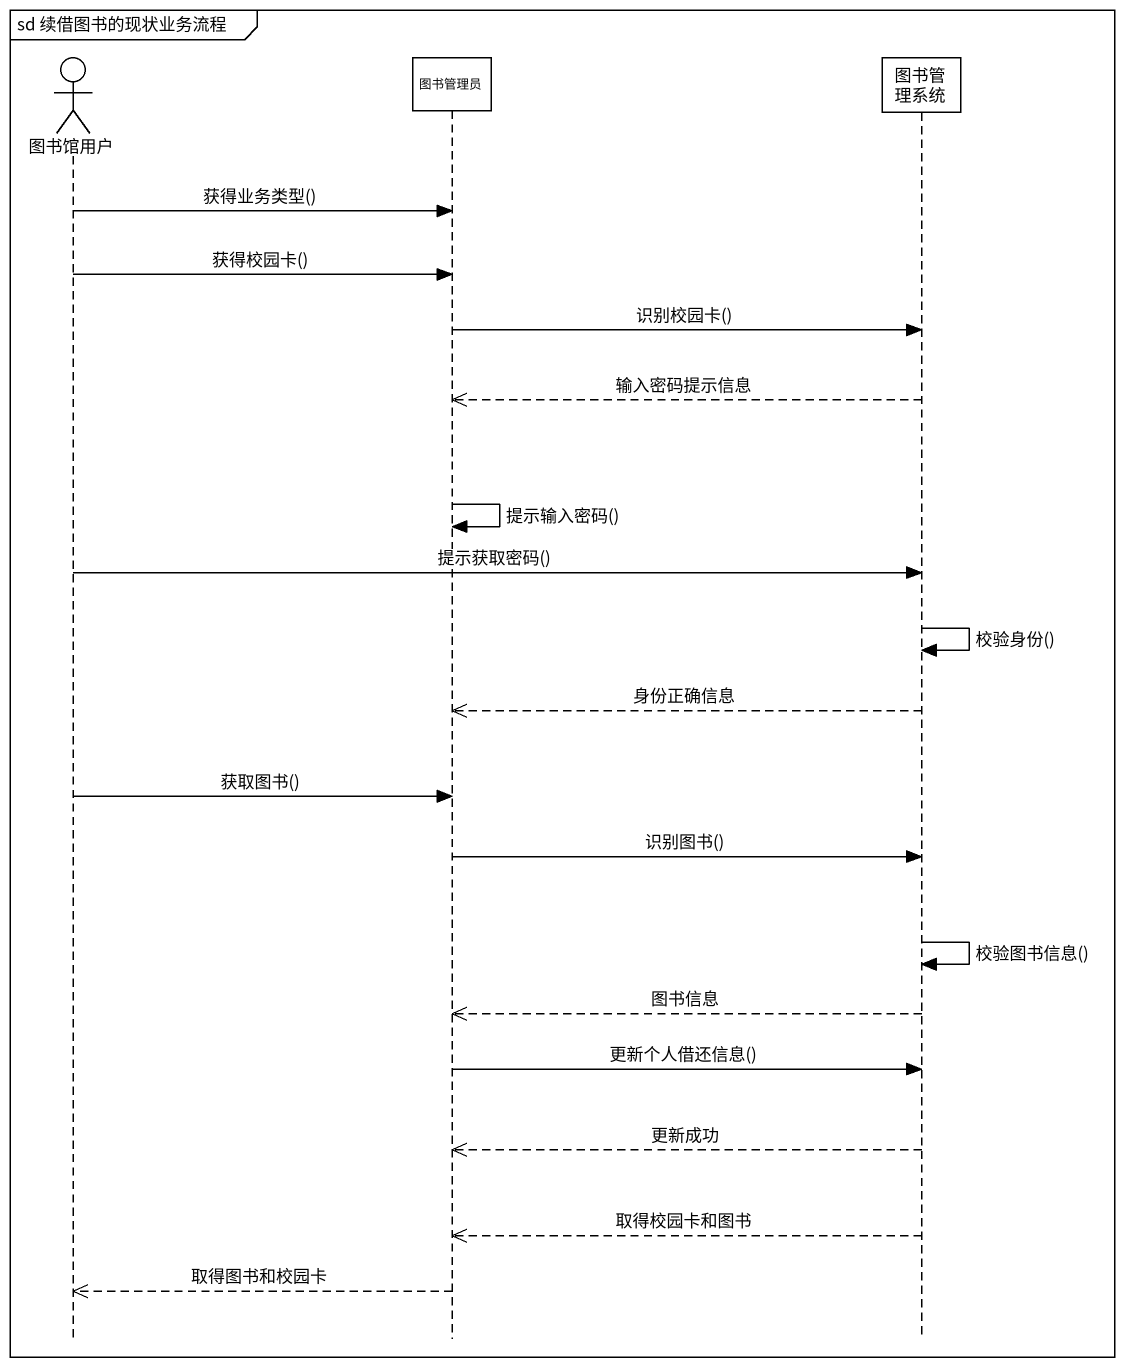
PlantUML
@startuml
mainframe sd 续借图书的现状业务流程
hide footbox
actor 图书馆用户
participant 图书管理员
participant 图书管理系统

图书馆用户 -> 图书管理员 : 获得业务类型()
图书馆用户 -> 图书管理员 : 获得校园卡()
图书管理员 -> 图书管理系统 : 识别校园卡()
图书管理系统 -->> 图书管理员 : 输入密码提示信息
图书管理员 -> 图书管理员 : 提示输入密码()
图书馆用户 -> 图书管理系统 : 提示获取密码()
图书管理系统 -> 图书管理系统 : 校验身份()
图书管理系统 -->> 图书管理员 : 身份正确信息
图书馆用户 -> 图书管理员 : 获取图书()
图书管理员 -> 图书管理系统 : 识别图书()
图书管理系统 -> 图书管理系统 : 校验图书信息()
图书管理系统 -->> 图书管理员 : 图书信息
图书管理员 -> 图书管理系统 : 更新个人借还信息()
图书管理系统 -->> 图书管理员 : 更新成功
图书管理系统 -->> 图书管理员 : 取得校园卡和图书
图书管理员 -->> 图书馆用户 : 取得图书和校园卡
@enduml
